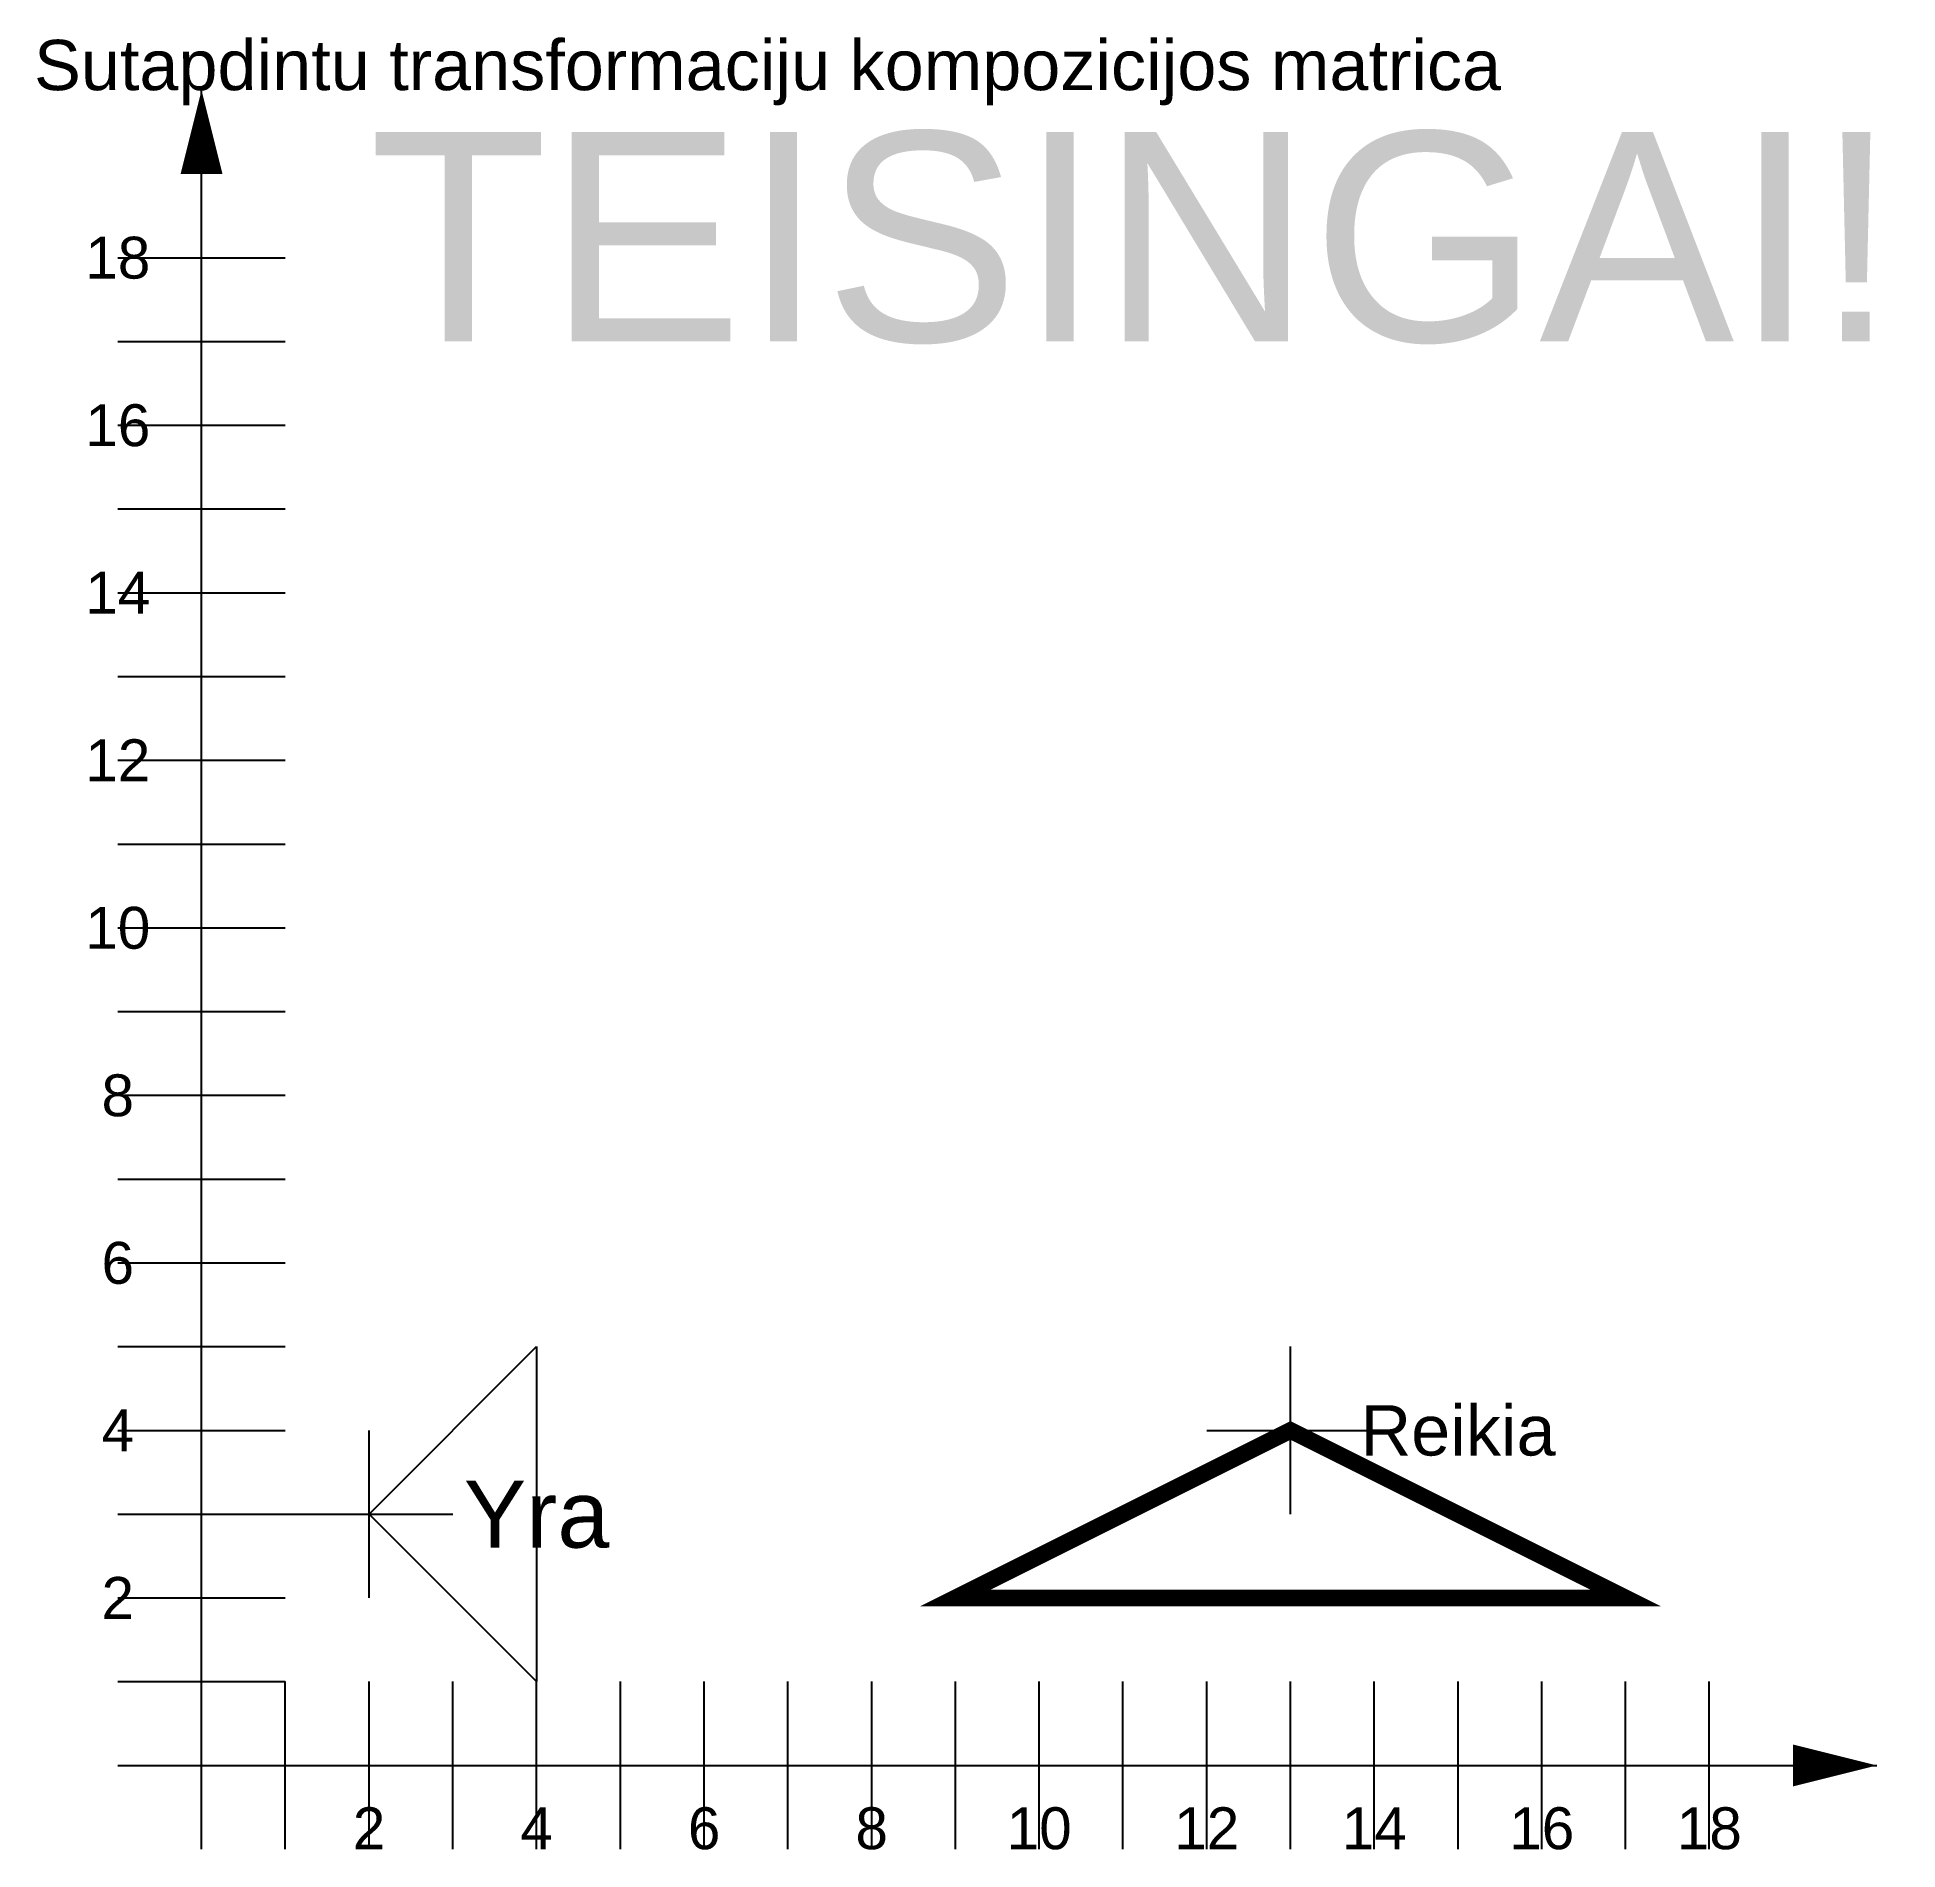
# Model space of a CAD drawing. Header units: millimetres. Extents: x -2 to 20.2, y -1 to 20.6.
import ezdxf
from ezdxf.enums import TextEntityAlignment as Align

# ---------------------------------------------------------------- set-up
doc = ezdxf.new("R2010")
doc.units = ezdxf.units.MM
doc.header["$PDMODE"] = 2
doc.header["$PDSIZE"] = -4
doc.styles.get("Standard").update_dxf_attribs({"font": 'arial.ttf'})

msp = doc.modelspace()

# ---------------------------------------------------------------- linework, layer by layer
at = {"color": 1}
for p, q in [((0, -1), (0, 20)), ((-1, 0), (20, 0))]:
    msp.add_line(p, q, dxfattribs=at)
at = {"color": 5}
for p, q in [((2, 3), (4, 5)), ((4, 5), (4, 1)), ((4, 1), (2, 3))]:
    msp.add_line(p, q, dxfattribs=at)
at = {"color": 3}
for p, q in [((9, 2), (13, 4)), ((13, 4), (17, 2)), ((17, 2), (9, 2))]:
    msp.add_line(p, q, dxfattribs=at)
at = {"color": 1}
for points in [[(0, 19, 0.5, 0, 0), (0, 20, 0, 0, 0)], [(19, 0, 0.5, 0, 0), (20, 0, 0, 0, 0)]]:
    msp.add_lwpolyline(points, format="xyseb", dxfattribs=at)
at = {"color": 1, "const_width": 0.2}
msp.add_lwpolyline([(13, 4), (17, 2), (9, 2)], close=True, dxfattribs=at)
at = {"color": 6}
for p in [(0, 18), (0, 17), (0, 16), (0, 15), (0, 14), (0, 13), (0, 12), (0, 11), (0, 10), (0, 9), (0, 8), (0, 7), (0, 6), (0, 5), (0, 4), (13, 4), (0, 3), (2, 3), (0, 2), (0, 1), (1, 0), (2, 0), (3, 0), (4, 0), (5, 0), (6, 0), (7, 0), (8, 0), (9, 0), (10, 0), (11, 0), (12, 0), (13, 0), (14, 0), (15, 0), (16, 0), (17, 0), (18, 0)]:
    msp.add_point(p, dxfattribs=at)

# ---------------------------------------------------------------- texts
at = {"color": 1}
for s, height, p in [('Sutapdintu transformaciju kompozicijos matrica', 0.6, (-2, 20)), ('TEISINGAI!', 2.5, (2, 17))]:
    msp.add_text(s, height=height, dxfattribs=at).set_placement(p)
at = {"color": 5}
for s, p in [('18', (-1, 18)), ('16', (-1, 16)), ('14', (-1, 14)), ('12', (-1, 12)), ('10', (-1, 10)), ('8', (-1, 8)), ('6', (-1, 6)), ('4', (-1, 4)), ('2', (-1, 2))]:
    msp.add_text(s, height=0.5, dxfattribs=at).set_placement(p, align=Align.MIDDLE_CENTER)
at = {"color": 1}
for s, height, p in [('Reikia', 0.6, (15, 4)), ('Yra', 0.8, (4, 3))]:
    msp.add_text(s, height=height, dxfattribs=at).set_placement(p, align=Align.MIDDLE_CENTER)
at = {"color": 5}
for s, p in [('2', (2, -1)), ('4', (4, -1)), ('6', (6, -1)), ('8', (8, -1)), ('10', (10, -1)), ('12', (12, -1)), ('14', (14, -1)), ('16', (16, -1)), ('18', (18, -1))]:
    msp.add_text(s, height=0.5, dxfattribs=at).set_placement(p, align=Align.CENTER)

doc.saveas('drawing.dxf')
